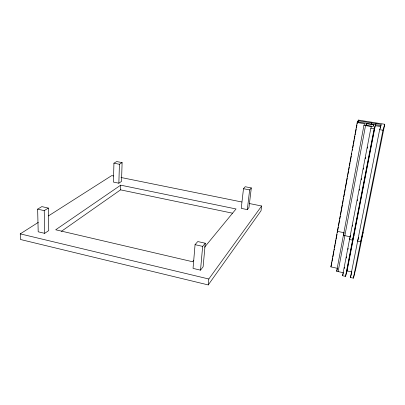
<?xml version="1.0" encoding="UTF-8"?>
<svg xmlns="http://www.w3.org/2000/svg" width="405" height="405" viewBox="0 0 405 405"><rect width="100%" height="100%" fill="white"/><g stroke="black" fill="none" stroke-linecap="round" stroke-linejoin="round"><path stroke-width="0.61" d="M113.932 163.19L113.43 182.083L118.852 183.202L121.51 181.399L122.113 162.618L116.665 161.549L113.932 163.19L119.424 164.273L122.113 162.618M118.852 183.202L119.424 164.273M61.413 231.316L120.553 189.854L120.7 185.166L236.039 208.965L204.565 247.217M195.063 244.66L193.048 268.399L200.515 270.16L203.118 266.794L205.279 243.228L197.761 241.547L195.063 244.66L202.657 246.377L205.279 243.228M200.515 270.16L202.657 246.377M38.333 222.355L20.25 233.872L20.458 239.497L208.241 284.928L208.813 278.999L261.63 206.008L249.242 203.497M243.491 188.705L241.248 208.362L247.318 209.613L248.974 207.471L251.302 187.93L245.197 186.735L243.491 188.705L249.647 189.92L251.302 187.93M247.318 209.613L249.647 189.92M261.63 206.008L261.022 210.767L208.241 284.928M343.445 272.762L336.666 271.249L337.573 268.363L330.895 266.88L357.195 122.528L357.529 121.849L380.958 125.606M331.867 262.592L330.895 266.88M332.09 261.362L332.652 258.284M332.875 257.053L333.887 251.51M334.11 250.28L334.338 249.05M334.56 247.819L335.122 244.736M335.345 243.506L335.907 240.428M336.13 239.198L337.031 234.272M337.345 232.546L338.327 227.149M338.555 225.914L339.572 220.335M339.795 219.1L340.362 216.002M340.585 214.761L342.392 204.854M342.62 203.614L343.182 200.515M343.41 199.275L343.637 198.04M343.86 196.8L344.427 193.701M344.65 192.466L345.217 189.368M345.445 188.128L347.252 178.215M347.475 176.98L347.703 175.74M347.925 174.499L348.492 171.401M348.72 170.166L349.282 167.068M349.51 165.827L350.072 162.734M350.3 161.494L351.317 155.92M351.54 154.68L351.768 153.439M352.33 150.341L352.558 149.106M352.785 147.865L353.347 144.767M353.575 143.532L354.137 140.434M354.365 139.193L354.927 136.095M355.155 134.86L355.382 133.62M355.605 132.379L356.172 129.281M356.395 128.046L356.962 124.948M357.19 123.707L357.529 121.849M357.848 121.971L358.4 120.072L384.75 124.274L356.051 267.71L353.413 278.154L350.447 277.486L379.642 129.676L381.338 124.451L358.076 120.73M358.055 121.93L358.4 120.072M336.666 271.249L363.928 125.347L364.637 123.722L357.195 122.528M338.114 271.568L365.543 125.611M366.13 125.55L366.525 123.292M371.527 124.163L371.765 122.923L371.319 124.062M347.287 270.089L345.526 276.382L342.584 275.719L370.848 128.248L371.491 126.568L363.928 125.347M344.265 268.469L344.503 267.244M346.265 258.051L346.498 256.826M347.91 249.47L348.148 248.245M350.578 235.568L350.34 236.809L343.374 235.356L344.063 233.275M352.36 226.279L352.598 225.038M357.23 200.885L357.468 199.65M359.25 190.36L359.488 189.12M361.27 179.83L361.508 178.59M363.29 169.3L363.528 168.065M365.31 158.775L365.548 157.535M367.33 148.245L367.568 147.005M373.456 126.087L373.693 124.846L366.479 123.687L365.816 125.251L373.106 126.426L373.693 124.846M345.526 276.382L374.139 128.78L376.012 123.601M346.356 273.41L374.787 126.978M380.29 128.405L380.654 126.547L375.258 125.677L347.06 270.91L351.894 271.988M353.413 278.154L382.958 130.213L384.75 124.274M363.118 232.379L360.668 241.81L357.62 241.172L358.673 237.305M350.447 277.486L351.732 272.595M342.584 275.719L343.273 273.355M354 235.173L352.558 240.114L349.53 239.482L350.178 237.34M337.765 230.248L337.37 231.336L344.235 232.759M193.808 260.293L192.613 261.746L55.688 229.782L120.7 185.166M44.677 233.336L48.742 230.587L48.362 208.074L41.837 206.611L37.645 209.137L38.191 231.802L44.677 233.336L44.226 210.62L48.362 208.074M48.438 215.921L111.719 175.608L113.582 175.988M370.848 128.248L374.139 128.78M379.642 129.676L382.958 130.213M121.014 177.491L241.81 201.989M120.553 189.854L232.414 213.172M37.645 209.137L44.226 210.62M20.25 233.872L208.813 278.999"/></g></svg>
